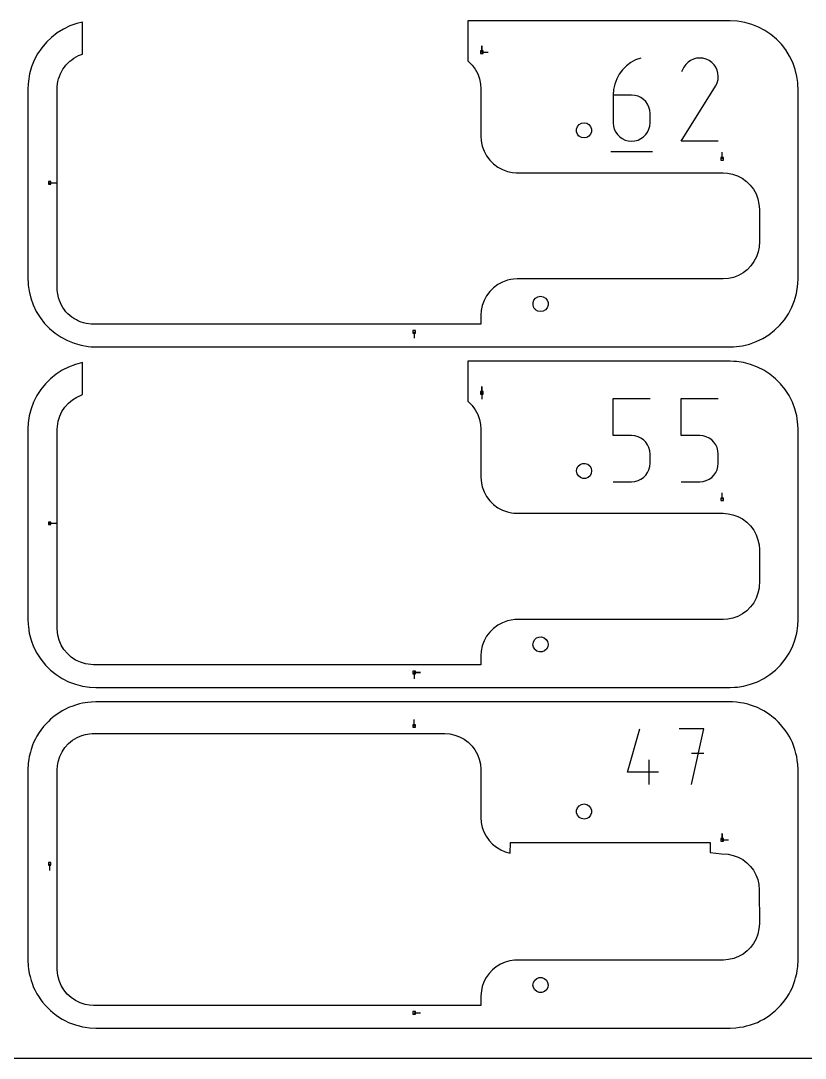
# Model space of a CAD drawing. Extents: x 0 to 570, y 0 to 470.
# Drawn here: x 178.3 to 351.4, y 0 to 229 of the extents above; entities that cross this region are included whole.
import ezdxf

# ---------------------------------------------------------------- set-up
doc = ezdxf.new("R2010")
doc.units = 0

msp = doc.modelspace()

# ---------------------------------------------------------------- linework, layer by layer
at = {"layer": 'annotation', "color": 1}
for p, q in [((280.011879, 222.055631), (280.011879, 223.484381)), ((280.011879, 222.055631), (280.011879, 223.484381)), ((280.011879, 223.484381), (280.011879, 222.055631)), ((280.011879, 222.055631), (281.440629, 222.055631)), ((313.984614, 220.35607), (312.912738, 219.765966)), ((315.152706, 220.794034), (313.984614, 220.35607)), ((315.152706, 220.794034), (315.152706, 220.794034)), ((325.551571, 219.857803), (325.041761, 219.354818)), ((326.130765, 220.2572), (325.551571, 219.857803)), ((326.763838, 220.548981), (326.130765, 220.2572)), ((327.435285, 220.729119), (326.763838, 220.548981)), ((328.129601, 220.793586), (327.435285, 220.729119)), ((328.83128, 220.738353), (328.129601, 220.793586)), ((329.524819, 220.559394), (328.83128, 220.738353)), ((330.194711, 220.252679), (329.524819, 220.559394)), ((330.793858, 219.827227), (330.194711, 220.252679)), ((330.194711, 220.252679), (330.194711, 220.252679)), ((311.10164, 218.188476), (310.384425, 217.230659)), ((311.948078, 219.038506), (311.10164, 218.188476)), ((312.912738, 219.765966), (311.948078, 219.038506)), ((324.61684, 218.752273), (324.081392, 217.725134)), ((325.041761, 219.354818), (324.61684, 218.752273)), ((331.29481, 219.316687), (330.793858, 219.827227)), ((331.693113, 218.736706), (331.29481, 219.316687)), ((331.984311, 218.102932), (331.693113, 218.736706)), ((332.163952, 217.431012), (331.984311, 218.102932)), ((309.807438, 216.179841), (309.381681, 215.050806)), ((310.384425, 217.230659), (309.807438, 216.179841)), ((331.677845, 214.674808), (331.98898, 215.342843)), ((331.98898, 215.342843), (332.170741, 216.03532)), ((332.22758, 216.736592), (332.163952, 217.431012)), ((332.170741, 216.03532), (332.22758, 216.736592)), ((309.118158, 213.858339), (309.027871, 212.617225)), ((309.381681, 215.050806), (309.118158, 213.858339)), ((324.069877, 202.432048), (331.6053, 214.563112)), ((331.6053, 214.563112), (331.614308, 214.574259)), ((331.6053, 214.563112), (331.6053, 214.563112)), ((331.614308, 214.574259), (331.622947, 214.585501)), ((331.622947, 214.585501), (331.631273, 214.596932)), ((331.631273, 214.596932), (331.639343, 214.608648)), ((331.639343, 214.608648), (331.647214, 214.620742)), ((331.647214, 214.620742), (331.654942, 214.633311)), ((331.654942, 214.633311), (331.662586, 214.646448)), ((331.662586, 214.646448), (331.670201, 214.660249)), ((331.670201, 214.660249), (331.677845, 214.674808)), ((331.677845, 214.674808), (331.677845, 214.674808)), ((309.027871, 212.617225), (309.027871, 206.514269)), ((313.105337, 212.617225), (309.027871, 212.617225)), ((313.838679, 212.55178), (313.105337, 212.617225)), ((314.528728, 212.363035), (313.838679, 212.55178)), ((315.164007, 212.062372), (314.528728, 212.363035)), ((315.73304, 211.661172), (315.164007, 212.062372)), ((316.224349, 211.170819), (315.73304, 211.661172)), ((316.626456, 210.602695), (316.224349, 211.170819)), ((316.927886, 209.968181), (316.626456, 210.602695)), ((317.11716, 209.278661), (316.927886, 209.968181)), ((317.182802, 208.545517), (317.11716, 209.278661)), ((317.182802, 206.514269), (317.182802, 208.545517)), ((317.182802, 208.545517), (317.182802, 208.545517)), ((309.027871, 206.514269), (309.027871, 206.514269)), ((309.027871, 206.514269), (309.093703, 205.780769)), ((317.11716, 205.780769), (317.182802, 206.514269)), ((309.093703, 205.780769), (309.283451, 205.090296)), ((309.283451, 205.090296), (309.585496, 204.454404)), ((309.585496, 204.454404), (309.98822, 203.884645)), ((309.98822, 203.884645), (310.480003, 203.392571)), ((315.73304, 203.392571), (316.224349, 203.884645)), ((316.224349, 203.884645), (316.626456, 204.454404)), ((316.626456, 204.454404), (316.927886, 205.090296)), ((316.927886, 205.090296), (317.11716, 205.780769)), ((310.480003, 203.392571), (311.049225, 202.989737)), ((311.049225, 202.989737), (311.684267, 202.687695)), ((311.684267, 202.687695), (312.373511, 202.497997)), ((312.373511, 202.497997), (313.105337, 202.432197)), ((313.105337, 202.432197), (313.838679, 202.497997)), ((313.105337, 202.432197), (313.105337, 202.432197)), ((313.838679, 202.497997), (314.528728, 202.687695)), ((314.528728, 202.687695), (315.164007, 202.989737)), ((315.164007, 202.989737), (315.73304, 203.392571)), ((332.224808, 202.432048), (324.069877, 202.432048)), ((308.517181, 200.136968), (317.698099, 200.136968)), ((333.080632, 198.556444), (333.080632, 199.985194)), ((184.630637, 193.255631), (186.059387, 193.255631)), ((265.080631, 160.35063), (265.080631, 158.92188)), ((280.011879, 146.880628), (280.011879, 148.309378)), ((280.011879, 146.880628), (280.011879, 148.309378)), ((280.011879, 148.309378), (280.011879, 146.880628)), ((280.011879, 146.880628), (280.011879, 145.451878)), ((309.029257, 137.442222), (309.029257, 145.619032)), ((309.029257, 145.619032), (317.184188, 145.619032)), ((324.069877, 137.442222), (324.069877, 145.619032)), ((324.069877, 145.619032), (332.224808, 145.619032)), ((313.106723, 137.442222), (309.029257, 137.442222)), ((313.838852, 137.376778), (313.106723, 137.442222)), ((328.147342, 137.442222), (324.069877, 137.442222)), ((328.879471, 137.376778), (328.147342, 137.442222)), ((314.528256, 137.188033), (313.838852, 137.376778)), ((315.163346, 136.887369), (314.528256, 137.188033)), ((315.732531, 136.48617), (315.163346, 136.887369)), ((316.224219, 135.995817), (315.732531, 136.48617)), ((316.626819, 135.427692), (316.224219, 135.995817)), ((316.928741, 134.793179), (316.626819, 135.427692)), ((329.568876, 137.188033), (328.879471, 137.376778)), ((330.203966, 136.887369), (329.568876, 137.188033)), ((330.77315, 136.48617), (330.203966, 136.887369)), ((331.264838, 135.995817), (330.77315, 136.48617)), ((331.667438, 135.427692), (331.264838, 135.995817)), ((331.969361, 134.793179), (331.667438, 135.427692)), ((317.118395, 134.103659), (316.928741, 134.793179)), ((317.184188, 133.370514), (317.118395, 134.103659)), ((317.184188, 131.339266), (317.184188, 133.370514)), ((317.184188, 133.370514), (317.184188, 133.370514)), ((332.159014, 134.103659), (331.969361, 134.793179)), ((332.224808, 133.370514), (332.159014, 134.103659)), ((332.224808, 131.339266), (332.224808, 133.370514)), ((332.224808, 133.370514), (332.224808, 133.370514)), ((316.928609, 129.915294), (317.118357, 130.605767)), ((317.118357, 130.605767), (317.184188, 131.339266)), ((331.969228, 129.915294), (332.158976, 130.605767)), ((332.158976, 130.605767), (332.224808, 131.339266)), ((315.732057, 128.217569), (316.223839, 128.709642)), ((316.223839, 128.709642), (316.626563, 129.279402)), ((316.626563, 129.279402), (316.928609, 129.915294)), ((330.772676, 128.217569), (331.264459, 128.709642)), ((331.264459, 128.709642), (331.667183, 129.279402)), ((331.667183, 129.279402), (331.969228, 129.915294)), ((309.029257, 127.257195), (313.106723, 127.257195)), ((313.106723, 127.257195), (313.838548, 127.322995)), ((313.106723, 127.257195), (313.106723, 127.257195)), ((313.838548, 127.322995), (314.527792, 127.512692)), ((314.527792, 127.512692), (315.162835, 127.814735)), ((315.162835, 127.814735), (315.732057, 128.217569)), ((324.069877, 127.257195), (328.147342, 127.257195)), ((328.147342, 127.257195), (328.879168, 127.322995)), ((328.147342, 127.257195), (328.147342, 127.257195)), ((328.879168, 127.322995), (329.568411, 127.512692)), ((329.568411, 127.512692), (330.203454, 127.814735)), ((330.203454, 127.814735), (330.772676, 128.217569)), ((333.080633, 123.381441), (333.080633, 124.810191)), ((184.630637, 118.080628), (186.059387, 118.080628)), ((265.080631, 85.175628), (266.509381, 85.175628)), ((265.080631, 85.175628), (266.509381, 85.175628)), ((266.509381, 85.175628), (265.080631, 85.175628)), ((265.080631, 85.175628), (265.080631, 83.746878)), ((265.080631, 73.334377), (265.080631, 74.763127)), ((312.212342, 63.176911), (314.926814, 72.696754)), ((329.042874, 72.696754), (323.599344, 72.696754)), ((326.321493, 60.45553), (329.042874, 72.696754)), ((329.042874, 67.245548), (326.321493, 67.245548)), ((316.97188, 60.45553), (316.97188, 65.892151)), ((319.009269, 63.176911), (312.212342, 63.176911)), ((333.080633, 48.206439), (333.080633, 49.635189)), ((333.080633, 48.206439), (333.080633, 49.635189)), ((333.080633, 49.635189), (333.080633, 48.206439)), ((333.080633, 48.206439), (334.509383, 48.206439)), ((184.630637, 42.905626), (184.630637, 41.476876)), ((265.080631, 10.000626), (266.509381, 10.000626))]:
    msp.add_line(p, q, dxfattribs=at)
at = {"layer": 'boundary', "color": 5}
for p, q in [((297.478951, 229.017507), (276.916254, 229.017507)), ((276.916254, 229.017507), (276.916254, 225.18858)), ((318.052527, 229.017507), (297.478951, 229.017507)), ((334.842509, 229.017507), (318.052527, 229.017507)), ((336.506051, 228.912931), (334.842509, 229.017507)), ((187.668739, 227.176056), (186.310706, 226.338984)), ((189.108049, 227.864036), (187.668739, 227.176056)), ((190.612327, 228.395131), (189.108049, 227.864036)), ((191.920086, 228.73007), (190.612327, 228.395131)), ((191.920086, 224.728855), (191.920086, 228.73007)), ((338.079915, 228.651722), (336.506051, 228.912931)), ((339.617099, 228.224702), (338.079915, 228.651722)), ((341.100177, 227.636705), (339.617099, 228.224702)), ((342.512357, 226.894399), (341.100177, 227.636705)), ((343.839323, 226.004683), (342.512357, 226.894399)), ((185.041317, 225.355079), (183.904315, 224.263448)), ((186.310706, 226.338984), (185.041317, 225.355079)), ((191.920086, 221.656083), (191.920086, 224.728855)), ((276.916254, 225.18858), (276.916254, 220.202738)), ((345.067711, 224.976437), (343.839323, 226.004683)), ((346.161191, 223.842097), (345.067711, 224.976437)), ((182.874224, 223.037712), (181.981771, 221.712432)), ((183.904315, 224.263448), (182.874224, 223.037712)), ((347.147834, 222.574376), (346.161191, 223.842097)), ((347.987657, 221.217926), (347.147834, 222.574376)), ((181.236706, 220.301825), (180.645805, 218.820017)), ((181.981771, 221.712432), (181.236706, 220.301825)), ((188.638451, 219.641976), (189.068667, 220.072192)), ((189.068667, 220.072192), (189.517686, 220.406003)), ((189.517686, 220.406003), (190.005959, 220.768997)), ((190.005959, 220.768997), (190.498795, 221.033873)), ((190.498795, 221.033873), (191.034717, 221.321904)), ((191.034717, 221.321904), (191.920086, 221.656083)), ((276.916254, 220.202738), (277.897195, 219.246346)), ((348.678556, 219.779889), (347.987657, 221.217926)), ((180.645805, 218.820017), (180.215757, 217.28379)), ((186.993109, 217.280296), (187.257983, 217.773133)), ((187.257983, 217.773133), (187.546013, 218.309055)), ((187.546013, 218.309055), (187.879826, 218.758074)), ((187.879826, 218.758074), (188.242821, 219.246346)), ((188.242821, 219.246346), (188.638451, 219.641976)), ((277.897195, 219.246346), (278.594, 218.309055)), ((278.594, 218.309055), (279.146905, 217.280296)), ((349.212669, 218.276565), (348.678556, 219.779889)), ((349.58397, 216.724979), (349.212669, 218.276565)), ((179.951433, 215.710559), (179.889971, 215.035561)), ((180.215757, 217.28379), (179.951433, 215.710559)), ((186.330612, 214.534657), (186.474461, 215.585818)), ((186.474461, 215.585818), (186.595883, 216.181998)), ((186.595883, 216.181998), (186.786178, 216.708149)), ((186.786178, 216.708149), (186.993109, 217.280296)), ((279.146905, 217.280296), (279.54413, 216.181998)), ((279.54413, 216.181998), (279.777211, 215.037567)), ((349.777432, 215.413227), (349.58397, 216.724979)), ((349.807211, 214.774529), (349.777432, 215.413227)), ((179.889971, 215.035561), (179.842504, 214.017506)), ((179.842504, 214.017506), (179.842504, 183.505741)), ((186.297512, 214.017506), (186.330612, 214.534657)), ((186.297512, 205.108799), (186.297512, 214.017506)), ((279.777211, 215.037567), (279.842508, 214.017506)), ((279.842508, 214.017506), (279.842508, 207.818555)), ((349.842508, 214.017506), (349.807211, 214.774529)), ((349.842508, 202.627346), (349.842508, 214.017506)), ((279.842508, 207.818555), (279.842508, 203.460819)), ((186.297512, 190.530914), (186.297512, 205.108799)), ((279.842508, 203.460819), (279.89642, 202.61867)), ((279.89642, 202.61867), (279.989112, 202.041554)), ((279.989112, 202.041554), (280.140885, 201.296327)), ((349.842508, 172.017507), (349.842508, 202.627346)), ((280.140885, 201.296327), (280.53811, 200.198028)), ((280.53811, 200.198028), (281.091015, 199.169271)), ((281.091015, 199.169271), (281.787823, 198.23198)), ((281.787823, 198.23198), (282.613667, 197.406132)), ((282.613667, 197.406132), (283.55096, 196.709329)), ((283.55096, 196.709329), (284.579719, 196.156423)), ((284.579719, 196.156423), (285.67802, 195.759197)), ((285.67802, 195.759197), (286.822448, 195.526118)), ((286.822448, 195.526118), (287.589054, 195.468657)), ((287.589054, 195.468657), (293.401807, 195.460818)), ((293.401807, 195.460818), (315.253422, 195.460818)), ((315.253422, 195.460818), (331.550305, 195.460818)), ((331.550305, 195.460818), (333.297503, 195.460818)), ((333.297503, 195.460818), (334.280141, 195.397915)), ((334.280141, 195.397915), (335.378023, 195.179543)), ((335.378023, 195.179543), (336.479711, 194.794362)), ((336.479711, 194.794362), (337.513578, 194.252879)), ((337.513578, 194.252879), (338.45757, 193.566635)), ((338.45757, 193.566635), (339.291604, 192.750256)), ((339.291604, 192.750256), (339.99787, 191.821141)), ((186.297512, 182.165743), (186.297512, 190.530914)), ((339.99787, 191.821141), (340.561343, 190.799095)), ((340.561343, 190.799095), (340.969993, 189.705899)), ((340.969993, 189.705899), (341.215104, 188.564852)), ((341.215104, 188.564852), (341.297511, 187.460819)), ((341.297511, 187.460819), (341.297511, 184.140938)), ((179.842504, 183.505741), (179.842504, 172.017507)), ((341.297511, 184.140938), (341.297511, 180.282741)), ((186.322337, 169.629643), (186.297512, 182.165743)), ((341.236154, 179.059128), (341.027327, 177.991423)), ((341.297511, 180.282741), (341.236154, 179.059128)), ((340.649955, 176.887545), (340.115868, 175.850376)), ((341.027327, 177.991423), (340.649955, 176.887545)), ((338.626224, 174.062697), (337.70242, 173.350288)), ((339.436473, 174.902022), (338.626224, 174.062697)), ((340.115868, 175.850376), (339.436473, 174.902022)), ((179.842504, 172.017507), (179.878105, 171.253964)), ((286.423243, 171.870903), (285.67802, 171.719127)), ((287.001711, 171.96829), (286.423243, 171.870903)), ((287.842506, 172.017507), (287.001711, 171.96829)), ((293.401807, 172.017507), (287.842506, 172.017507)), ((315.253422, 172.017507), (293.401807, 172.017507)), ((331.518577, 172.017507), (315.253422, 172.017507)), ((333.297503, 172.017507), (331.518577, 172.017507)), ((334.455973, 172.110992), (333.297503, 172.017507)), ((335.594826, 172.363924), (334.455973, 172.110992)), ((336.68472, 172.779978), (335.594826, 172.363924)), ((337.70242, 173.350288), (336.68472, 172.779978)), ((349.795446, 171.008142), (349.842508, 172.017507)), ((179.878105, 171.253964), (179.90758, 170.621784)), ((179.90758, 170.621784), (180.096695, 169.33954)), ((186.3628, 168.997447), (186.322337, 169.629643)), ((282.613667, 170.072193), (281.787823, 169.246344)), ((283.55096, 170.768994), (282.613667, 170.072193)), ((284.579719, 171.3219), (283.55096, 170.768994)), ((285.67802, 171.719127), (284.579719, 171.3219)), ((349.476725, 168.7801), (349.737932, 170.35396)), ((349.737932, 170.35396), (349.795446, 171.008142)), ((180.096695, 169.33954), (180.464885, 167.787327)), ((180.464885, 167.787327), (180.995975, 166.283042)), ((186.484222, 168.401266), (186.3628, 168.997447)), ((186.595883, 167.853015), (186.484222, 168.401266)), ((186.802814, 167.280866), (186.595883, 167.853015)), ((186.993109, 166.754713), (186.802814, 167.280866)), ((280.53811, 167.280296), (280.140885, 166.181995)), ((281.091015, 168.309054), (280.53811, 167.280296)), ((281.787823, 169.246344), (281.091015, 168.309054)), ((348.461716, 165.759833), (349.049705, 167.242918)), ((349.049705, 167.242918), (349.476725, 168.7801)), ((180.995975, 166.283042), (181.683957, 164.843735)), ((187.281139, 166.218793), (186.993109, 166.754713)), ((187.546013, 165.725957), (187.281139, 166.218793)), ((187.909009, 165.237685), (187.546013, 165.725957)), ((188.242821, 164.788666), (187.909009, 165.237685)), ((279.90781, 165.037567), (279.842508, 164.017504)), ((280.140885, 166.181995), (279.90781, 165.037567)), ((347.719399, 164.347654), (348.461716, 165.759833)), ((181.683957, 164.843735), (182.521027, 163.485706)), ((182.521027, 163.485706), (183.504931, 162.216315)), ((188.673038, 164.358448), (188.242821, 164.788666)), ((189.068667, 163.962817), (188.673038, 164.358448)), ((189.55694, 163.599825), (189.068667, 163.962817)), ((190.005958, 163.266015), (189.55694, 163.599825)), ((190.54188, 162.977985), (190.005958, 163.266015)), ((191.034717, 162.713111), (190.54188, 162.977985)), ((191.606865, 162.506179), (191.034717, 162.713111)), ((279.842508, 164.017504), (279.842508, 162.843093)), ((279.842508, 162.843093), (279.842508, 162.017505)), ((345.801443, 161.792305), (346.829691, 163.020696)), ((346.829691, 163.020696), (347.719399, 164.347654)), ((183.504931, 162.216315), (184.596567, 161.079313)), ((184.596567, 161.079313), (185.822297, 160.049224)), ((192.133015, 162.315882), (191.606865, 162.506179)), ((192.729195, 162.194463), (192.133015, 162.315882)), ((193.780354, 162.050611), (192.729195, 162.194463)), ((194.297503, 162.017505), (193.780354, 162.050611)), ((203.391682, 162.017505), (194.297503, 162.017505)), ((248.224362, 162.017505), (203.391682, 162.017505)), ((275.144859, 162.017505), (248.224362, 162.017505)), ((279.842508, 162.017505), (275.144859, 162.017505)), ((343.399384, 159.712184), (344.6671, 160.698825)), ((344.6671, 160.698825), (345.801443, 161.792305)), ((185.822297, 160.049224), (187.147583, 159.156769)), ((187.147583, 159.156769), (188.558192, 158.411706)), ((188.558192, 158.411706), (190.039997, 157.820803)), ((339.101569, 157.647347), (340.604891, 158.181467)), ((340.604891, 158.181467), (342.042922, 158.872355)), ((342.042922, 158.872355), (343.399384, 159.712184)), ((190.039997, 157.820803), (191.57622, 157.390754)), ((191.57622, 157.390754), (193.149448, 157.126433)), ((193.149448, 157.126433), (193.824448, 157.064972)), ((193.824448, 157.064972), (194.842509, 157.017505)), ((194.842509, 157.017505), (220.268979, 157.017505)), ((220.268979, 157.017505), (265.362394, 157.017505)), ((265.362394, 157.017505), (303.329595, 157.017505)), ((303.329595, 157.017505), (334.842509, 157.017505)), ((334.842509, 157.017505), (335.59953, 157.052801)), ((335.59953, 157.052801), (336.238227, 157.082581)), ((336.238227, 157.082581), (337.549982, 157.276046)), ((337.549982, 157.276046), (339.101569, 157.647347)), ((191.920086, 153.555067), (190.32134, 153.144921)), ((191.920086, 151.676048), (191.920086, 153.555067)), ((311.680486, 153.842504), (276.916254, 153.842504)), ((276.916254, 153.842504), (276.916254, 147.369148)), ((324.43424, 153.842504), (311.680486, 153.842504)), ((334.842509, 153.842505), (324.43424, 153.842504)), ((335.630859, 153.805747), (334.842509, 153.842505)), ((336.238227, 153.777428), (335.630859, 153.805747)), ((337.817806, 153.544464), (336.238227, 153.777428)), ((339.363678, 153.144921), (337.817806, 153.544464)), ((187.400225, 151.866035), (186.058065, 151.001187)), ((188.826706, 152.583321), (187.400225, 151.866035)), ((190.32134, 153.144921), (188.826706, 152.583321)), ((191.920086, 146.481081), (191.920086, 151.676048)), ((340.858312, 152.583322), (339.363678, 153.144921)), ((342.284787, 151.866035), (340.858312, 152.583322)), ((343.626953, 151.001187), (342.284787, 151.866035)), ((183.695333, 148.879466), (182.683822, 147.626941)), ((184.805549, 149.989675), (183.695333, 148.879466)), ((186.058065, 151.001187), (184.805549, 149.989675)), ((344.879469, 149.989675), (343.626953, 151.001187)), ((345.989685, 148.879466), (344.879469, 149.989675)), ((347.001196, 147.626941), (345.989685, 148.879466)), ((182.683822, 147.626941), (181.818976, 146.28479)), ((276.916254, 147.369148), (276.916254, 145.027736)), ((347.866036, 146.28479), (347.001196, 147.626941)), ((181.101687, 144.858308), (180.540094, 143.363671)), ((181.818976, 146.28479), (181.101687, 144.858308)), ((187.991315, 143.733037), (188.770586, 144.599109)), ((188.770586, 144.599109), (189.667652, 145.34249)), ((189.667652, 145.34249), (190.663397, 145.947335)), ((190.663397, 145.947335), (191.323998, 146.25609)), ((191.323998, 146.25609), (191.920086, 146.481081)), ((276.916254, 145.027736), (277.897195, 144.071344)), ((348.583337, 144.858309), (347.866036, 146.28479)), ((349.144925, 143.363672), (348.583337, 144.858309)), ((180.540094, 143.363671), (180.140548, 141.817801)), ((186.849734, 141.708874), (187.346448, 142.762732)), ((187.346448, 142.762732), (187.991315, 143.733037)), ((277.897195, 144.071344), (278.594, 143.134053)), ((278.594, 143.134053), (279.146905, 142.105294)), ((279.146905, 142.105294), (279.54413, 141.006996)), ((349.54447, 141.817801), (349.144925, 143.363672)), ((179.90758, 140.238225), (179.842504, 138.842504)), ((180.140548, 141.817801), (179.90758, 140.238225)), ((186.336048, 139.44458), (186.511754, 140.593925)), ((186.511754, 140.593925), (186.849734, 141.708874)), ((279.54413, 141.006996), (279.777211, 139.862565)), ((279.777211, 139.862565), (279.842508, 138.842504)), ((349.737944, 140.505971), (349.54447, 141.817801)), ((349.796459, 139.830149), (349.737944, 140.505971)), ((349.842508, 138.842504), (349.796459, 139.830149)), ((179.842504, 138.842504), (179.842504, 111.789563)), ((186.297512, 138.842504), (186.336048, 139.44458)), ((186.297512, 131.088796), (186.297512, 138.842504)), ((279.842508, 138.842504), (279.842508, 135.414684)), ((349.842508, 123.982402), (349.842508, 138.842504)), ((279.842508, 135.414684), (279.842508, 128.285817)), ((186.297512, 118.400911), (186.297512, 131.088796)), ((279.842508, 128.285817), (279.884916, 127.623378)), ((279.884916, 127.623378), (279.977458, 126.923774)), ((279.977458, 126.923774), (280.140885, 126.121325)), ((280.140885, 126.121325), (280.53811, 125.023026)), ((280.53811, 125.023026), (281.091015, 123.994268)), ((281.091015, 123.994268), (281.787823, 123.056978)), ((349.842508, 96.842504), (349.842508, 123.982402)), ((281.787823, 123.056978), (282.613667, 122.23113)), ((282.613667, 122.23113), (283.55096, 121.534327)), ((283.55096, 121.534327), (284.579719, 120.981421)), ((284.579719, 120.981421), (285.67802, 120.584194)), ((285.67802, 120.584194), (286.560798, 120.392451)), ((286.560798, 120.392451), (287.124399, 120.32239)), ((287.124399, 120.32239), (287.842506, 120.285816)), ((287.842506, 120.285816), (289.682722, 120.285816)), ((289.682722, 120.285816), (325.430009, 120.285816)), ((325.430009, 120.285816), (330.824534, 120.285816)), ((330.824534, 120.285816), (333.297503, 120.285816)), ((333.297503, 120.285816), (333.84087, 120.251033)), ((333.84087, 120.251033), (334.392367, 120.205282)), ((334.392367, 120.205282), (335.461996, 119.987439)), ((335.461996, 119.987439), (336.5603, 119.590213)), ((336.5603, 119.590213), (337.589065, 119.037306)), ((186.297512, 105.415741), (186.297512, 118.400911)), ((337.589065, 119.037306), (338.526344, 118.340504)), ((338.526344, 118.340504), (339.352202, 117.514656)), ((339.352202, 117.514656), (340.048998, 116.577364)), ((340.048998, 116.577364), (340.601914, 115.548606)), ((340.601914, 115.548606), (340.99914, 114.450308)), ((340.99914, 114.450308), (341.232205, 113.305876)), ((341.232205, 113.305876), (341.297511, 112.285817)), ((341.297511, 112.285817), (341.297511, 110.450029)), ((179.842504, 111.789563), (179.842504, 96.842504)), ((341.297511, 110.450029), (341.297511, 104.98917)), ((186.297512, 94.842502), (186.297512, 105.415741)), ((341.223101, 103.777741), (340.99914, 102.678013)), ((341.263582, 104.312552), (341.223101, 103.777741)), ((341.297511, 104.98917), (341.263582, 104.312552)), ((340.601914, 101.579714), (340.048999, 100.550955)), ((340.99914, 102.678013), (340.601914, 101.579714)), ((338.526344, 98.787816), (337.589065, 98.091014)), ((339.352202, 99.613664), (338.526344, 98.787816)), ((340.048999, 100.550955), (339.352202, 99.613664)), ((179.842504, 96.842504), (179.888823, 95.849078)), ((285.67802, 96.544124), (284.579719, 96.146898)), ((286.480465, 96.707554), (285.67802, 96.544124)), ((287.290767, 96.819223), (286.480465, 96.707554)), ((287.842506, 96.842504), (287.290767, 96.819223)), ((289.682722, 96.842504), (287.842506, 96.842504)), ((325.430008, 96.842504), (289.682722, 96.842504)), ((330.814032, 96.842504), (325.430008, 96.842504)), ((333.297503, 96.842505), (330.814032, 96.842504)), ((334.317565, 96.907801), (333.297503, 96.842505)), ((335.461996, 97.140881), (334.317565, 96.907801)), ((336.5603, 97.538108), (335.461996, 97.140881)), ((337.589065, 98.091014), (336.5603, 97.538108)), ((349.777432, 95.446782), (349.842508, 96.842504)), ((179.888823, 95.849078), (179.943211, 95.2052)), ((179.943211, 95.2052), (180.140548, 93.867206)), ((186.348893, 94.039737), (186.297512, 94.842502)), ((186.446929, 93.409373), (186.348893, 94.039737)), ((281.787823, 94.071342), (281.091015, 93.134052)), ((282.613667, 94.897191), (281.787823, 94.071342)), ((283.55096, 95.593992), (282.613667, 94.897191)), ((284.579719, 96.146898), (283.55096, 95.593992)), ((349.54447, 93.867206), (349.777432, 95.446782)), ((180.140548, 93.867206), (180.540094, 92.321338)), ((180.540094, 92.321338), (181.101687, 90.826695)), ((186.739258, 92.281591), (186.446929, 93.409373)), ((187.192675, 91.208391), (186.739258, 92.281591)), ((280.538109, 92.105293), (280.140885, 91.006993)), ((281.091015, 93.134052), (280.538109, 92.105293)), ((348.583337, 90.826695), (349.144925, 92.321338)), ((349.144925, 92.321338), (349.54447, 93.867206)), ((181.101687, 90.826695), (181.818976, 89.40022)), ((181.818976, 89.40022), (182.683822, 88.058063)), ((187.797519, 90.212649), (187.192675, 91.208391)), ((188.540902, 89.315581), (187.797519, 90.212649)), ((279.90781, 89.862565), (279.842508, 88.842502)), ((280.140885, 91.006993), (279.90781, 89.862565)), ((347.001196, 88.058063), (347.866036, 89.40022)), ((347.866036, 89.40022), (348.583337, 90.826695)), ((182.683822, 88.058063), (183.695334, 86.805544)), ((189.406973, 88.536311), (188.540902, 89.315581)), ((190.377279, 87.891447), (189.406973, 88.536311)), ((191.431137, 87.394733), (190.377279, 87.891447)), ((192.546087, 87.056753), (191.431137, 87.394733)), ((193.695429, 86.881045), (192.546087, 87.056753)), ((279.842508, 88.842502), (279.842508, 88.19309)), ((279.842508, 88.19309), (279.842508, 86.842503)), ((345.989685, 86.805544), (347.001196, 88.058063)), ((183.695334, 86.805544), (184.805549, 85.695329)), ((184.805549, 85.695329), (186.058065, 84.68382)), ((194.297502, 86.842503), (193.695429, 86.881045)), ((208.414306, 86.842503), (194.297502, 86.842503)), ((233.205336, 86.842503), (208.414306, 86.842503)), ((277.244859, 86.842503), (233.205336, 86.842503)), ((279.842508, 86.842503), (277.244859, 86.842503)), ((343.626954, 84.68382), (344.879469, 85.695329)), ((344.879469, 85.695329), (345.989685, 86.805544)), ((186.058065, 84.68382), (187.400225, 83.818972)), ((187.400225, 83.818972), (188.826706, 83.101686)), ((188.826706, 83.101686), (190.32134, 82.540089)), ((190.32134, 82.540089), (191.867206, 82.140543)), ((337.817806, 82.140543), (339.363678, 82.540089)), ((339.363678, 82.540089), (340.858312, 83.101685)), ((340.858312, 83.101685), (342.284787, 83.818971)), ((342.284787, 83.818971), (343.626954, 84.68382)), ((191.867206, 82.140543), (193.446779, 81.907578)), ((193.446779, 81.907578), (193.517934, 81.904261)), ((193.517934, 81.904261), (194.842509, 81.842503)), ((194.842509, 81.842503), (217.386626, 81.842503)), ((217.386626, 81.842503), (257.368237, 81.842502)), ((257.368237, 81.842502), (306.901909, 81.842502)), ((306.901909, 81.842502), (334.842509, 81.842502)), ((334.842509, 81.842502), (335.830152, 81.888552)), ((335.830152, 81.888552), (336.505973, 81.947067)), ((336.505973, 81.947067), (337.817806, 82.140543)), ((190.32134, 77.969919), (189.723486, 77.745279)), ((191.248859, 78.209644), (190.32134, 77.969919)), ((191.90434, 78.376908), (191.248859, 78.209644)), ((193.053872, 78.558252), (191.90434, 78.376908)), ((193.817842, 78.631904), (193.053872, 78.558252)), ((193.899161, 78.636665), (193.817842, 78.631904)), ((194.842509, 78.667502), (193.899161, 78.636665)), ((197.714606, 78.667502), (194.842509, 78.667502)), ((217.28786, 78.667502), (197.714606, 78.667502)), ((271.020465, 78.667502), (217.28786, 78.667502)), ((296.918949, 78.667502), (271.020465, 78.667502)), ((327.910811, 78.667502), (296.918949, 78.667502)), ((331.727627, 78.667502), (327.910811, 78.667502)), ((335.338141, 78.644393), (331.727627, 78.667502)), ((336.238227, 78.602426), (335.338141, 78.644393)), ((337.163633, 78.465942), (336.238227, 78.602426)), ((337.817806, 78.369461), (337.163633, 78.465942)), ((338.723464, 78.135387), (337.817806, 78.369461)), ((339.363678, 77.969919), (338.723464, 78.135387)), ((340.239319, 77.640902), (339.363678, 77.969919)), ((186.058064, 75.826185), (185.557058, 75.42158)), ((186.86336, 76.345094), (186.058064, 75.826185)), ((187.400225, 76.691033), (186.86336, 76.345094)), ((188.256114, 77.121405), (187.400225, 76.691033)), ((188.826706, 77.408319), (188.256114, 77.121405)), ((189.723486, 77.745279), (188.826706, 77.408319)), ((340.858312, 77.408319), (340.239319, 77.640902)), ((341.694021, 76.988093), (340.858312, 77.408319)), ((342.284787, 76.691033), (341.694021, 76.988093)), ((343.071103, 76.184356), (342.284787, 76.691033)), ((343.626953, 75.826184), (343.071103, 76.184356)), ((344.360747, 75.233584), (343.626953, 75.826184)), ((183.695333, 73.704463), (183.290729, 73.203454)), ((184.361463, 74.370589), (183.695333, 73.704463)), ((184.805549, 74.814673), (184.361463, 74.370589)), ((185.557058, 75.42158), (184.805549, 74.814673)), ((344.879469, 74.814673), (344.360747, 75.233584)), ((345.529896, 74.16425), (344.879469, 74.814673)), ((345.989685, 73.704463), (345.529896, 74.16425)), ((346.582285, 72.970664), (345.989685, 73.704463)), ((181.818976, 71.109788), (181.532061, 70.539195)), ((182.337883, 71.915078), (181.818976, 71.109788)), ((182.683821, 72.451939), (182.337883, 71.915078)), ((183.290729, 73.203454), (182.683821, 72.451939)), ((347.001196, 72.451938), (346.582285, 72.970664)), ((347.507868, 71.665631), (347.001196, 72.451938)), ((347.866036, 71.109788), (347.507868, 71.665631)), ((348.286271, 70.274074), (347.866036, 71.109788)), ((180.87705, 69.085451), (180.540093, 68.188669)), ((181.101687, 69.683306), (180.87705, 69.085451)), ((181.532061, 70.539195), (181.101687, 69.683306)), ((348.583337, 69.683306), (348.286271, 70.274074)), ((348.912346, 68.807664), (348.583337, 69.683306)), ((349.144924, 68.188669), (348.912346, 68.807664)), ((180.140548, 66.642799), (180.047361, 66.010968)), ((180.380275, 67.570321), (180.140548, 66.642799)), ((180.540093, 68.188669), (180.380275, 67.570321)), ((349.379001, 67.283011), (349.144924, 68.188669)), ((349.54447, 66.642798), (349.379001, 67.283011)), ((349.680952, 65.717394), (349.54447, 66.642798)), ((179.90758, 65.063223), (179.842504, 63.667502)), ((180.047361, 66.010968), (179.90758, 65.063223)), ((349.784169, 64.918715), (349.680952, 65.717394)), ((349.842508, 63.667502), (349.784169, 64.918715)), ((179.842504, 63.667502), (179.842504, 40.567502)), ((349.842508, 44.841753), (349.842508, 63.667502)), ((349.842508, 21.667502), (349.842508, 44.841753)), ((179.842504, 40.567502), (179.842504, 21.667502)), ((179.842504, 21.667502), (179.901072, 20.411352)), ((349.777432, 20.27178), (349.842508, 21.667502)), ((179.901072, 20.411352), (180.000767, 19.639949)), ((180.000767, 19.639949), (180.140548, 18.692204)), ((180.140548, 18.692204), (180.300366, 18.073857)), ((349.310394, 17.786548), (349.54447, 18.692204)), ((349.54447, 18.692204), (349.64095, 19.346375)), ((349.64095, 19.346375), (349.777432, 20.27178)), ((180.300366, 18.073857), (180.540093, 17.146336)), ((180.540093, 17.146336), (180.764731, 16.548479)), ((180.764731, 16.548479), (181.101687, 15.651693)), ((348.583337, 15.651693), (348.815915, 16.27069)), ((348.815915, 16.27069), (349.144924, 17.146336)), ((349.144924, 17.146336), (349.310394, 17.786548)), ((181.101687, 15.651693), (181.388603, 15.081103)), ((181.388603, 15.081103), (181.818976, 14.225218)), ((181.818976, 14.225218), (182.164914, 13.688355)), ((347.359364, 13.438907), (347.866036, 14.225218)), ((347.866036, 14.225218), (348.163101, 14.815983)), ((348.163101, 14.815983), (348.583337, 15.651693)), ((182.164914, 13.688355), (182.683822, 12.883061)), ((182.683822, 12.883061), (183.088426, 12.382053)), ((183.088426, 12.382053), (183.695333, 11.630542)), ((183.695333, 11.630542), (184.139419, 11.186456)), ((345.339258, 10.980115), (345.989685, 11.630542)), ((345.989685, 11.630542), (346.408596, 12.149265)), ((346.408596, 12.149265), (347.001196, 12.883061)), ((347.001196, 12.883061), (347.359364, 13.438907)), ((184.139419, 11.186456), (184.805549, 10.520326)), ((184.805549, 10.520326), (185.306555, 10.115723)), ((185.306555, 10.115723), (186.058064, 9.508818)), ((186.058064, 9.508818), (186.594929, 9.162878)), ((186.594929, 9.162878), (187.400225, 8.643969)), ((342.840637, 9.002141), (343.626953, 9.508818)), ((343.626953, 9.508818), (344.145675, 9.927728)), ((344.145675, 9.927728), (344.879469, 10.520327)), ((344.879469, 10.520327), (345.339258, 10.980115)), ((187.400225, 8.643969), (187.970817, 8.357055)), ((187.970817, 8.357055), (188.826706, 7.926683)), ((188.826706, 7.926683), (189.42456, 7.702045)), ((189.42456, 7.702045), (190.32134, 7.365087)), ((190.32134, 7.365087), (190.939686, 7.205268)), ((190.939686, 7.205268), (191.867206, 6.965541)), ((191.867206, 6.965541), (192.499035, 6.872355)), ((192.499035, 6.872355), (193.446779, 6.732576)), ((336.892399, 6.829057), (337.817805, 6.965541)), ((337.817805, 6.965541), (338.458019, 7.13101)), ((338.458019, 7.13101), (339.363678, 7.365086)), ((339.363678, 7.365086), (339.982671, 7.597668)), ((339.982671, 7.597668), (340.858312, 7.926683)), ((340.858312, 7.926683), (341.449078, 8.223743)), ((341.449078, 8.223743), (342.284787, 8.643969)), ((342.284787, 8.643969), (342.840637, 9.002141)), ((193.446779, 6.732576), (194.842509, 6.6675)), ((194.842509, 6.6675), (214.092508, 6.6675)), ((214.092508, 6.6675), (248.232057, 6.6675)), ((248.232057, 6.6675), (310.984554, 6.6675)), ((310.984554, 6.6675), (334.842509, 6.6675)), ((334.842509, 6.6675), (336.09372, 6.725838)), ((336.09372, 6.725838), (336.892399, 6.829057))]:
    msp.add_line(p, q, dxfattribs=at)
at = {"layer": 'frame', "color": 5}
msp.add_line((0, 0), (570, 0), dxfattribs=at)
at = {"layer": 'hole', "color": 5}
for p, q in [((280.297629, 222.341381), (279.726129, 222.341381)), ((279.726129, 222.341381), (279.726129, 221.769881)), ((280.297629, 221.769881), (280.297629, 222.341381)), ((279.726129, 221.769881), (280.297629, 221.769881)), ((301.529148, 206.098548), (302.033686, 206.389844)), ((302.033686, 206.389844), (302.607425, 206.49101)), ((302.607425, 206.49101), (303.181163, 206.389844)), ((303.181163, 206.389844), (303.685693, 206.098548)), ((300.955406, 205.104804), (301.154667, 205.652259)), ((300.955406, 204.522214), (300.955406, 205.104804)), ((301.154667, 203.974759), (300.955406, 204.522214)), ((301.154667, 205.652259), (301.529148, 206.098548)), ((301.482871, 203.574745), (301.154667, 203.974759)), ((303.685693, 206.098548), (304.060185, 205.652259)), ((304.060186, 203.974759), (303.685693, 203.528469)), ((304.060185, 205.652259), (304.259438, 205.104804)), ((304.259438, 204.522214), (304.060186, 203.974759)), ((304.259438, 205.104804), (304.259438, 204.522214)), ((301.529148, 203.528469), (301.482871, 203.574745)), ((302.033686, 203.237173), (301.529148, 203.528469)), ((302.607425, 203.136008), (302.033686, 203.237173)), ((303.181163, 203.237173), (302.607425, 203.136008)), ((303.685693, 203.528469), (303.181163, 203.237173)), ((333.366382, 198.842194), (332.794882, 198.842194)), ((332.794882, 198.842194), (332.794882, 198.270694)), ((332.794882, 198.270694), (333.366382, 198.270694)), ((333.366382, 198.270694), (333.366382, 198.842194)), ((184.916387, 193.541381), (184.344887, 193.541381)), ((184.344887, 193.541381), (184.344887, 192.969881)), ((184.344887, 192.969881), (184.916387, 192.969881)), ((184.916387, 192.969881), (184.916387, 193.541381)), ((291.34299, 166.808801), (291.542251, 167.356254)), ((291.542251, 167.356254), (291.916732, 167.802545)), ((291.916732, 167.802545), (292.42127, 168.093839)), ((292.42127, 168.093839), (292.995009, 168.195007)), ((292.995009, 168.195007), (293.568751, 168.093839)), ((293.568751, 168.093839), (294.073283, 167.802545)), ((294.073283, 167.802545), (294.447764, 167.356254)), ((294.447764, 167.356254), (294.647021, 166.808801)), ((291.34299, 166.226211), (291.34299, 166.808801)), ((291.542251, 165.678755), (291.34299, 166.226211)), ((291.876282, 165.272915), (291.542251, 165.678755)), ((291.916732, 165.232465), (291.876282, 165.272915)), ((292.42127, 164.94117), (291.916732, 165.232465)), ((292.995009, 164.840004), (292.42127, 164.94117)), ((293.56875, 164.94117), (292.995009, 164.840004)), ((294.073283, 165.232465), (293.56875, 164.94117)), ((294.447763, 165.678755), (294.073283, 165.232465)), ((294.647022, 166.226212), (294.447763, 165.678755)), ((294.647021, 166.808801), (294.647022, 166.226212)), ((265.366381, 160.63638), (264.794881, 160.63638)), ((264.794881, 160.63638), (264.794881, 160.06488)), ((265.366381, 160.06488), (265.366381, 160.63638)), ((264.794881, 160.06488), (265.366381, 160.06488)), ((280.297629, 147.166378), (279.726129, 147.166378)), ((279.726129, 147.166378), (279.726129, 146.594878)), ((279.726129, 146.594878), (280.297629, 146.594878)), ((280.297629, 146.594878), (280.297629, 147.166378)), ((301.020445, 130.172544), (301.298806, 130.683114)), ((301.298806, 130.683114), (301.735, 131.067689)), ((301.735, 131.067689), (302.276424, 131.279883)), ((302.276424, 131.279883), (302.857772, 131.294104)), ((302.857772, 131.294104), (303.408919, 131.108635)), ((303.408919, 131.108635), (303.863394, 130.745846)), ((303.863394, 130.745846), (304.166386, 130.249496)), ((300.9335, 129.597562), (301.020445, 130.172544)), ((301.048454, 129.027517), (300.9335, 129.597562)), ((301.351444, 128.531166), (301.048454, 129.027517)), ((301.80592, 128.168378), (301.351444, 128.531166)), ((303.916034, 128.593898), (303.479838, 128.209323)), ((304.194393, 129.104469), (303.916034, 128.593898)), ((304.166386, 130.249496), (304.281338, 129.679453)), ((304.281338, 129.679453), (304.194393, 129.104469)), ((302.35707, 127.982909), (301.80592, 128.168378)), ((302.938418, 127.997129), (302.35707, 127.982909)), ((303.479838, 128.209323), (302.938418, 127.997129)), ((333.366383, 123.667191), (332.794883, 123.667191)), ((332.794883, 123.667191), (332.794883, 123.095691)), ((332.794883, 123.095691), (333.366383, 123.095691)), ((333.366383, 123.095691), (333.366383, 123.667191)), ((184.916387, 118.366378), (184.344887, 118.366378)), ((184.344887, 118.366378), (184.344887, 117.794878)), ((184.344887, 117.794878), (184.916387, 117.794878)), ((184.916387, 117.794878), (184.916387, 118.366378)), ((291.321913, 91.292139), (291.405587, 91.867408)), ((291.405587, 91.867408), (291.680972, 92.379366)), ((291.680972, 92.379366), (292.114843, 92.766263)), ((292.114843, 92.766263), (292.654879, 92.981434)), ((292.654879, 92.981434), (293.235941, 92.998926)), ((293.235941, 92.998926), (293.787939, 92.816628)), ((293.787939, 92.816628), (294.244298, 92.456531)), ((294.244298, 92.456531), (294.549977, 91.962063)), ((294.549977, 91.962063), (294.668104, 91.392869)), ((291.44004, 90.722942), (291.321913, 91.292139)), ((291.709971, 90.264227), (291.44004, 90.722942)), ((291.74572, 90.228477), (291.709971, 90.264227)), ((292.202079, 89.868379), (291.74572, 90.228477)), ((292.754079, 89.686082), (292.202079, 89.868379)), ((293.335141, 89.703573), (292.754079, 89.686082)), ((293.875174, 89.918745), (293.335141, 89.703573)), ((294.309046, 90.305641), (293.875174, 89.918745)), ((294.584429, 90.817598), (294.309046, 90.305641)), ((294.668104, 91.392869), (294.584429, 90.817598)), ((265.366381, 85.461378), (264.794881, 85.461378)), ((264.794881, 85.461378), (264.794881, 84.889878)), ((264.794881, 84.889878), (265.366381, 84.889878)), ((265.366381, 84.889878), (265.366381, 85.461378)), ((265.366381, 73.620127), (264.794881, 73.620127)), ((264.794881, 73.620127), (264.794881, 73.048627)), ((265.366381, 73.048627), (265.366381, 73.620127)), ((190.704546, 70.794449), (191.706234, 71.225361)), ((191.706234, 71.225361), (192.562356, 71.473083)), ((192.562356, 71.473083), (193.441874, 71.621066)), ((193.441874, 71.621066), (194.051118, 71.651729)), ((194.051118, 71.651729), (194.181115, 71.660051)), ((194.181115, 71.660051), (209.184629, 71.667502)), ((209.184629, 71.667502), (229.944526, 71.667502)), ((229.944526, 71.667502), (271.842506, 71.667502)), ((264.794881, 73.048627), (265.366381, 73.048627)), ((271.842506, 71.667502), (272.969575, 71.587688)), ((272.969575, 71.587688), (274.074138, 71.349842)), ((274.074138, 71.349842), (275.134149, 70.958718)), ((188.019187, 68.595527), (188.803619, 69.45714)), ((188.803619, 69.45714), (189.705143, 70.19536)), ((189.705143, 70.19536), (190.704546, 70.794449)), ((275.134149, 70.958718), (276.128448, 70.42212)), ((276.128448, 70.42212), (277.037181, 69.750775)), ((277.037181, 69.750775), (277.889312, 68.905451)), ((277.889312, 68.905451), (278.509722, 68.076684)), ((186.521077, 65.464699), (186.865623, 66.577803)), ((186.865623, 66.577803), (187.368564, 67.62888)), ((187.368564, 67.62888), (188.019187, 68.595527)), ((278.509722, 68.076684), (279.070681, 67.080879)), ((279.070681, 67.080879), (279.483893, 66.015203)), ((186.297512, 63.667502), (186.351716, 64.514392)), ((186.351716, 64.514392), (186.521077, 65.464699)), ((279.483893, 66.015203), (279.740902, 64.901448)), ((279.740902, 64.901448), (279.836434, 63.762379)), ((186.297512, 57.233794), (186.297512, 63.667502)), ((279.836434, 63.762379), (279.842508, 53.110814)), ((186.297512, 46.705909), (186.297512, 57.233794)), ((300.955406, 54.754799), (301.154667, 55.302254)), ((301.154667, 55.302254), (301.529147, 55.748543)), ((301.529147, 55.748543), (302.033686, 56.039839)), ((302.033686, 56.039839), (302.607424, 56.141005)), ((302.607424, 56.141005), (303.181163, 56.039839)), ((303.181163, 56.039839), (303.685693, 55.748543)), ((303.685693, 55.748543), (304.060185, 55.302254)), ((304.060185, 55.302254), (304.259437, 54.754799)), ((279.842508, 53.110814), (279.918027, 52.014489)), ((300.955406, 54.172209), (300.955406, 54.754799)), ((301.154667, 53.624755), (300.955406, 54.172209)), ((301.526162, 53.181449), (301.154667, 53.624755)), ((301.529147, 53.178464), (301.526162, 53.181449)), ((302.033686, 52.887169), (301.529147, 53.178464)), ((302.607425, 52.786004), (302.033686, 52.887169)), ((303.181163, 52.887169), (302.607425, 52.786004)), ((303.685693, 53.178464), (303.181163, 52.887169)), ((304.060185, 53.624754), (303.685693, 53.178464)), ((304.259437, 54.172209), (304.060185, 53.624754)), ((304.259437, 54.754799), (304.259437, 54.172209)), ((279.918027, 52.014489), (280.146929, 50.924949)), ((280.146929, 50.924949), (280.485659, 49.986286)), ((280.485659, 49.986286), (280.990018, 48.99485)), ((280.990018, 48.99485), (281.62722, 48.08297)), ((333.366383, 48.492189), (332.794883, 48.492189)), ((332.794883, 48.492189), (332.794883, 47.920689)), ((333.366383, 47.920689), (333.366383, 48.492189)), ((186.297512, 28.440738), (186.297512, 46.705909)), ((281.62722, 48.08297), (282.384941, 47.268334)), ((282.384941, 47.268334), (283.24852, 46.566751)), ((283.24852, 46.566751), (284.20122, 45.991835)), ((284.20122, 45.991835), (285.224606, 45.554754)), ((286.298845, 45.263998), (286.366926, 47.626251)), ((286.366926, 47.626251), (305.311855, 47.626251)), ((305.311855, 47.626251), (330.46542, 47.626251)), ((330.46542, 47.626251), (330.46542, 45.429808)), ((332.794883, 47.920689), (333.366383, 47.920689)), ((285.224606, 45.554754), (286.298845, 45.263998)), ((330.46542, 45.429808), (332.938353, 45.110814)), ((332.938353, 45.110814), (334.426432, 45.030693)), ((334.426432, 45.030693), (335.544124, 44.78884)), ((335.544124, 44.78884), (336.615922, 44.390086)), ((336.615922, 44.390086), (337.619917, 43.842583)), ((337.619917, 43.842583), (338.535576, 43.157515)), ((184.916387, 43.191376), (184.344887, 43.191376)), ((184.344887, 43.191376), (184.344887, 42.619876)), ((184.344887, 42.619876), (184.916387, 42.619876)), ((184.916387, 42.619876), (184.916387, 43.191376)), ((338.535576, 43.157515), (339.344211, 42.348886)), ((339.344211, 42.348886), (339.972788, 41.509196)), ((339.972788, 41.509196), (340.531963, 40.51262)), ((340.531963, 40.51262), (340.943334, 39.446459)), ((340.943334, 39.446459), (341.198498, 38.332499)), ((341.198498, 38.332499), (341.292217, 37.193501)), ((341.292217, 37.193501), (341.297511, 29.678661)), ((186.297512, 19.6675), (186.297512, 28.440738)), ((341.217359, 28.538349), (340.975482, 27.420706)), ((341.297511, 29.678661), (341.217359, 28.538349)), ((340.029227, 25.345029), (339.344193, 24.429409)), ((340.576728, 26.348966), (340.029227, 25.345029)), ((340.975482, 27.420706), (340.576728, 26.348966)), ((337.694085, 22.990864), (336.697376, 22.431997)), ((338.600888, 23.686108), (337.694085, 22.990864)), ((339.344193, 24.429409), (338.600888, 23.686108)), ((284.16436, 20.770164), (283.229561, 20.202347)), ((285.16785, 21.205055), (284.16436, 20.770164)), ((286.221228, 21.49889), (285.16785, 21.205055)), ((287.22977, 21.644002), (286.221228, 21.49889)), ((292.712691, 21.644002), (287.22977, 21.644002)), ((330.46542, 21.667502), (292.712691, 21.644002)), ((333.378148, 21.672664), (330.46542, 21.667502)), ((334.517147, 21.766081), (333.378148, 21.672664)), ((335.631134, 22.020933), (334.517147, 21.766081)), ((336.697376, 22.431997), (335.631134, 22.020933)), ((186.351716, 18.820612), (186.297512, 19.6675)), ((186.437606, 18.280148), (186.351716, 18.820612)), ((281.634468, 18.712692), (281.004066, 17.818733)), ((282.380962, 19.512219), (281.634468, 18.712692)), ((283.229561, 20.202347), (282.380962, 19.512219)), ((186.723369, 17.150521), (186.437606, 18.280148)), ((187.170558, 16.074539), (186.723369, 17.150521)), ((187.769647, 15.075138), (187.170558, 16.074539)), ((280.501566, 16.847074), (280.136384, 15.815913)), ((281.004066, 17.818733), (280.501566, 16.847074)), ((291.318084, 16.160901), (291.416957, 16.73484)), ((291.421473, 15.587755), (291.318084, 16.160901)), ((291.416957, 16.73484), (291.70617, 17.240351)), ((291.70617, 17.240351), (292.15083, 17.616459)), ((292.15083, 17.616459), (292.697313, 17.817802)), ((292.697313, 17.817802), (293.279705, 17.820095)), ((293.279705, 17.820095), (293.827754, 17.62306)), ((293.827754, 17.62306), (294.275362, 17.250464)), ((294.275362, 17.250464), (294.568544, 16.747246)), ((294.568544, 16.747246), (294.671933, 16.174103)), ((294.671933, 16.174103), (294.57306, 15.600161)), ((188.507868, 14.173613), (187.769647, 15.075138)), ((189.369482, 13.389181), (188.507868, 14.173613)), ((279.848961, 13.768307), (279.842508, 11.667501)), ((279.9384, 14.857648), (279.848961, 13.768307)), ((280.136384, 15.815913), (279.9384, 14.857648)), ((291.714656, 15.084539), (291.421473, 15.587755)), ((292.162263, 14.711943), (291.714656, 15.084539)), ((292.710315, 14.514908), (292.162263, 14.711943)), ((293.292707, 14.517201), (292.710315, 14.514908)), ((293.839187, 14.718545), (293.292707, 14.517201)), ((294.283848, 15.094653), (293.839187, 14.718545)), ((294.57306, 15.600161), (294.283848, 15.094653)), ((190.336129, 12.738561), (189.369482, 13.389181)), ((191.387205, 12.23562), (190.336129, 12.738561)), ((192.500309, 11.891074), (191.387205, 12.23562)), ((193.450616, 11.721715), (192.500309, 11.891074)), ((194.297502, 11.667501), (193.450616, 11.721715)), ((214.154448, 11.667501), (194.297502, 11.667501)), ((216.040736, 11.667501), (214.154448, 11.667501)), ((279.842508, 11.667501), (216.040736, 11.667501)), ((265.366381, 10.286376), (264.794881, 10.286376)), ((264.794881, 10.286376), (264.794881, 9.714876)), ((264.794881, 9.714876), (265.366381, 9.714876)), ((265.366381, 9.714876), (265.366381, 10.286376))]:
    msp.add_line(p, q, dxfattribs=at)

doc.saveas('drawing.dxf')
